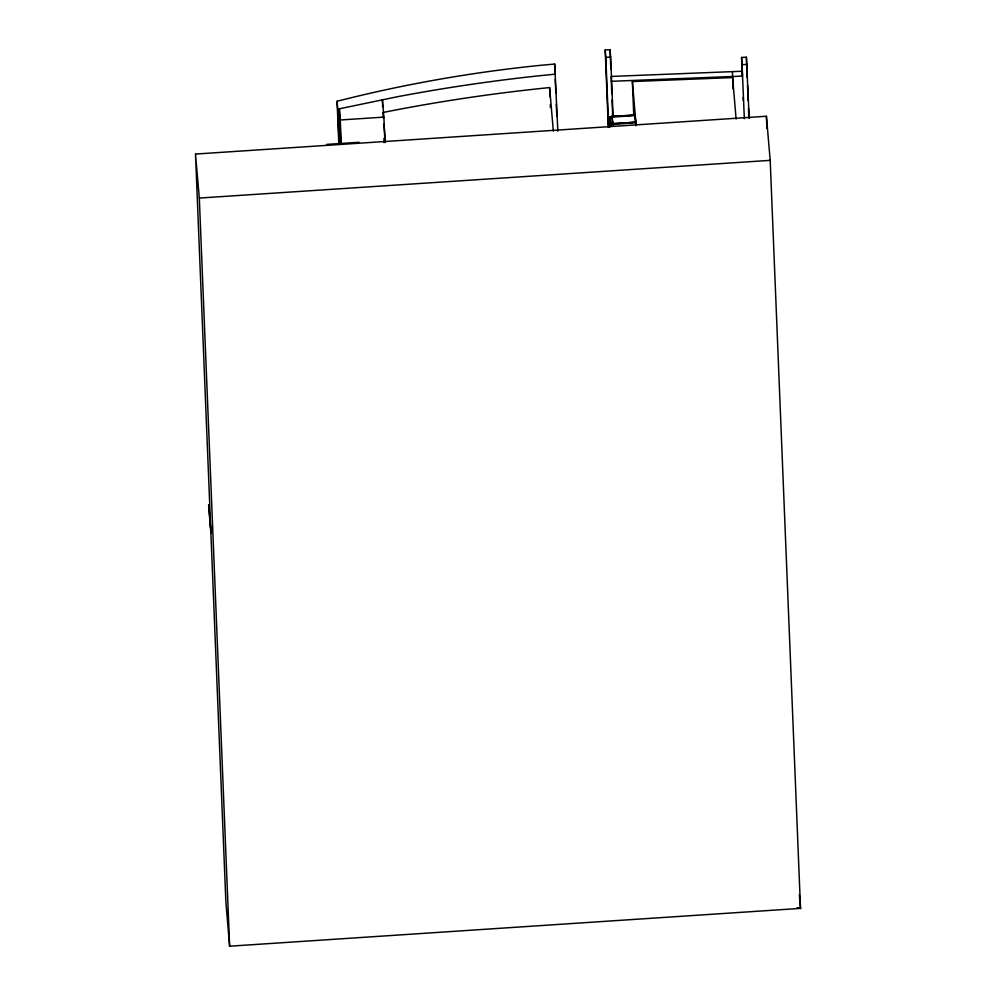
<?xml version="1.0" encoding="UTF-8"?>
<svg xmlns="http://www.w3.org/2000/svg" width="996" height="996" viewBox="0 0 996 996"><rect width="100%" height="100%" fill="white"/><g stroke="black" fill="none" stroke-linecap="round" stroke-linejoin="round"><path stroke-width="1.49" d="M608.992 126.355L609.166 117.503L609.789 124.774L635.635 122.62L635.871 125.459M608.556 118.823L609.639 117.341L612.079 116.507L635.025 115.088L635.622 122.271L612.702 123.778L612.079 116.146M609.004 119.607C607.821 115.685 610.062 124.923 609.042 126.928M609.154 117.839L612.054 116.333L608.519 118.412L608.705 126.803M610.61 124.413L610.05 117.727L612.142 117.092L635.05 115.586L635.622 122.271M611.818 123.915L609.315 126.293L608.693 119.022M338.802 143.91L337.071 101.281L339.387 100.671A1069.082 804.046 -2.3 0 1 539.073 65.475L554.66 64.043L557.835 131.148M339.163 144.146L337.744 109.137L397.354 96.749A1359.801 1022.68 -2.3 0 1 539.981 75.684L555.531 74.14M635.61 122.097L611.731 123.753L609.042 126.293L608.419 119.01L608.718 126.43M553.34 131.086L549.605 87.573C493.692 93.226 438.028 101.505 382.912 112.498L383.41 118.3M195.49 154.056L766.41 116.246L770.194 160.356L800.51 908.389L229.628 946.2L225.88 902.077L195.49 154.056L199.312 198.067L229.628 946.2M608.656 127.289L605.817 57.395L610.66 57.083L613.05 116.096M747.012 64.354L742.169 64.678L741.547 57.482L746.39 57.195L749.191 118.375M341.255 143.436L340.296 119.993L383.883 117.117L382.389 99.712L382.676 106.821M612.054 116.333L635.025 115.088L634.962 114.378L635.062 115.91M621.267 116.071L625.849 115.773M326.725 144.395L359.008 142.266M770.194 160.356L199.312 198.067M608.319 127.426L605.182 49.987L610.038 49.8L610.809 68.923M611.805 93.724L611.307 81.311L742.518 76.094L741.547 57.482M633.73 114.528L632.385 81.548L732.633 77.564L736.106 119.159M800.51 908.389L797.46 907.792L800.51 908.389L797.46 907.804L800.51 908.389L799.327 894.707M610.66 57.083L610.038 49.8M612.142 117.092L612.677 123.604M610.448 124.288L609.826 117.005L610.884 124.263M605.182 49.987L605.817 57.395M609.776 124.338L609.975 126.753M383.908 124.102L385.464 142.304M340.296 119.993L339.337 108.763L340.757 143.934M337.071 101.281L337.744 109.137M210.729 529.025L208.65 504.76L210.903 533.283M632.385 81.548L636.046 124.724M634.962 114.752L635.05 115.586M766.41 116.246L766.908 128.559M746.39 57.195L747.212 77.339M747.523 85.083L748.145 100.571M748.469 108.315L748.843 117.603M741.958 62.238L744.348 118.698M742.294 75.883L742.095 71.251L611.121 76.443L611.307 81.311M743.165 97.496L743.29 100.584M635.635 122.62L635.759 125.708M613.299 122.309L613.424 125.409M612.054 99.936L612.689 115.461M609.079 121.96L608.954 119.022A3.237 2.129 -4.9 0 1 609.042 118.462M554.66 64.043L554.971 71.737M555.282 79.431L555.843 93.3M556.291 104.082L556.789 116.42M549.605 87.573L549.979 96.799M550.29 104.493L550.415 107.568M383.883 117.117L384.904 142.167M383.958 138.332L384.107 142.64M733.106 89.154L732.409 71.637M339.897 122.62L339.96 143.685M609.353 117.926A3.237 2.129 -4.9 0 1 609.838 117.453M610.498 117.067A3.237 2.129 -4.9 0 1 612.104 116.681"/></g></svg>
